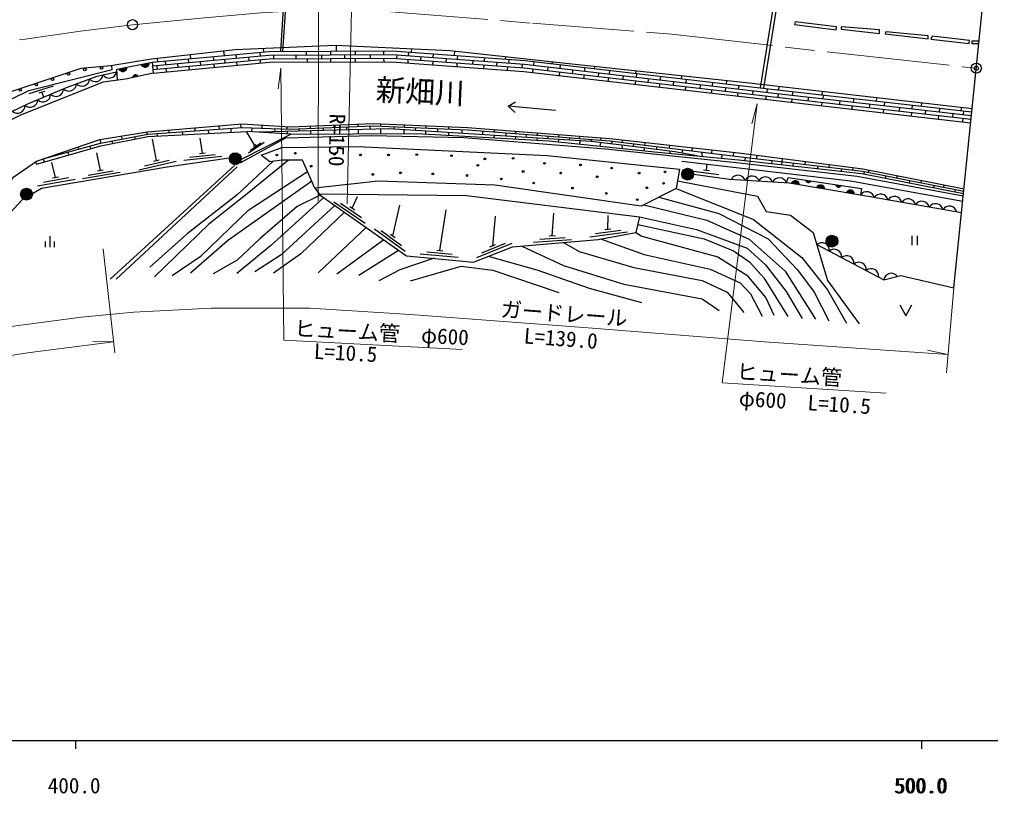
# Model space of a CAD drawing. Units: millimetres at full size, sheet at 1:1000; details may follow other scales. Extents: x 40000 to 680000, y 20000 to 380000.
# Drawn here: x 461379 to 576152, y 198715 to 290260 of the extents above; entities that cross this region are included whole.
import ezdxf
from ezdxf.enums import TextEntityAlignment as Align

# ---------------------------------------------------------------- set-up
doc = ezdxf.new("R2010")
doc.units = ezdxf.units.MM
doc.header["$LTSCALE"] = 1000
doc.header["$PDMODE"] = 32
doc.header["$PDSIZE"] = 500
doc.linetypes.add('CHAIN', pattern=[18.5, 12, -1.5, 3.5, -1.5])
for name, color, linetype, lineweight in [('M-BGD', 7, 'Continuous', 25), ('M-BMK', 2, 'CHAIN', 13), ('M-BMK-OTRS', 5, 'Continuous', 25), ('M-BMK-SRVR', 3, 'Continuous', 25), ('M-STR-HTXT', 7, 'Continuous', 13), ('M-TTL-BAND', 7, 'Continuous', 25)]:
    doc.layers.add(name, color=color, linetype=linetype, lineweight=lineweight)
doc.layers.add('M-BMK-HTXT', color=7, linetype='Continuous')
doc.layers.add('M-OTRS', color=6, linetype='Continuous')
doc.styles.add('ＭＳ ゴシック', font='')
doc.styles.get('ＭＳ ゴシック').set_extended_font_data('MS Gothic')

msp = doc.modelspace()

# ---------------------------------------------------------------- hatches: boundary and pattern name
at = {"layer": 'M-BGD'}
for points in [[(475761, 284932), (476734, 285123, -0.82183)], [(473118, 284413), (474090, 284604, -0.82183)], [(475390, 283518), (474778, 283385, -0.84072)], [(486189, 273782, 1), (487589, 273782, 1)], [(539652, 271959, 1), (541052, 271959, 1)], [(553580, 270688), (552603, 270853, -0.82183)], [(554303, 271273), (554922, 271180, -0.84072)], [(461516, 269595, 1), (462916, 269595, 1)], [(556555, 270185), (555578, 270350, -0.82183)], [(557858, 270737), (558476, 270644, -0.84072)], [(560075, 269591), (559098, 269756, -0.82183)], [(556704, 264041, 1), (558104, 264041, 1)]]:
    msp.add_hatch(color=256, dxfattribs=at).paths.add_polyline_path(points)

# ---------------------------------------------------------------- linework, layer by layer
for p, q in [((492897, 296736), (492231, 286480)), ((493129, 296736), (492482, 286481)), ((550559, 292515), (548935, 282169)), ((550972, 292460), (549298, 282127)), ((498797, 287175), (498800, 286509)), ((481558, 286072), (481600, 285612)), ((484279, 285862), (484318, 285435)), ((485512, 286510), (485561, 285981)), ((486937, 286109), (486977, 285683)), ((488470, 285822), (488509, 285395)), ((489777, 286373), (489816, 285947)), ((490170, 286805), (490206, 286413)), ((491397, 286048), (491399, 285619)), ((494053, 286059), (494055, 285631)), ((495280, 286493), (495282, 286065)), ((497081, 286073), (497083, 285645)), ((498146, 286506), (498149, 286078)), ((499781, 286085), (499783, 285657)), ((501064, 286519), (501066, 286091)), ((502832, 286099), (502834, 285670)), ((504421, 286534), (504423, 286106)), ((505989, 286069), (505958, 285642)), ((507364, 286397), (507332, 285970)), ((507709, 286767), (507680, 286374)), ((508813, 285861), (508781, 285434)), ((510287, 286182), (510255, 285755)), ((512794, 286498), (512746, 286051)), ((513154, 285971), (513123, 285543)), ((518823, 285836), (518802, 285555)), ((477081, 285192), (477200, 283912)), ((477618, 284811), (477658, 284385)), ((477652, 285639), (477689, 285248)), ((478617, 285335), (478657, 284908)), ((480059, 285039), (480099, 284612)), ((481318, 285586), (481358, 285159)), ((481397, 284733), (481437, 284306)), ((482742, 285288), (482782, 284862)), ((484358, 285009), (484398, 284582)), ((485601, 285554), (485641, 285128)), ((487017, 285256), (487056, 284829)), ((489856, 285520), (489789, 285084)), ((495367, 285637), (495369, 285209)), ((498152, 285649), (498156, 285221)), ((501068, 285662), (501070, 285234)), ((504425, 285677), (504427, 285249)), ((507301, 285543), (507270, 285115)), ((510224, 285327), (510192, 284900)), ((511817, 285640), (511785, 285212)), ((513091, 285116), (513060, 284689)), ((514962, 285408), (514930, 284981)), ((516269, 284882), (516238, 284455)), ((516332, 285737), (516301, 285309)), ((517805, 285199), (517773, 284771)), ((519069, 284676), (519038, 284249)), ((519201, 285525), (519170, 285098)), ((520799, 284978), (520767, 284551)), ((522163, 285263), (522114, 284837)), ((523818, 284640), (523769, 284215)), ((524324, 285233), (524299, 285016)), ((525300, 284900), (525250, 284475)), ((529326, 284688), (529297, 284438)), ((478697, 284481), (478736, 284055)), ((522064, 284412), (522015, 283986)), ((525201, 284049), (525152, 283624)), ((526771, 284299), (526722, 283873)), ((528111, 283713), (528062, 283287)), ((528162, 284569), (528160, 284138)), ((529818, 283947), (529769, 283521)), ((531126, 284227), (531076, 283801)), ((532722, 283611), (532673, 283186)), ((534217, 284158), (534184, 283873)), ((534303, 283860), (534250, 283435)), ((537146, 283531), (537096, 283106)), ((539641, 283570), (539604, 283247)), ((465360, 282374), (462505, 281453)), ((531027, 283376), (530928, 282956)), ((534198, 283009), (534148, 282584)), ((535710, 283266), (535661, 282840)), ((537047, 282680), (536998, 282255)), ((538697, 282921), (538648, 282495)), ((540187, 283180), (540138, 282754)), ((541855, 282556), (541806, 282130)), ((543289, 282821), (543240, 282396)), ((544930, 282996), (544888, 282636)), ((546385, 282464), (546335, 282038)), ((464358, 281735), (463691, 281521)), ((464025, 281628), (464210, 281051)), ((540089, 282329), (540040, 281903)), ((543191, 281970), (543142, 281545)), ((544839, 282211), (544790, 281785)), ((546286, 281612), (546237, 281187)), ((548072, 281837), (548023, 281412)), ((549645, 281224), (549569, 280802)), ((549743, 282075), (549694, 281650)), ((551057, 281494), (551009, 281068)), ((551150, 282301), (551029, 281928)), ((552766, 281731), (552717, 281305)), ((556254, 281717), (556211, 281340)), ((556375, 281321), (556327, 280896)), ((552669, 280880), (552621, 280454)), ((554616, 281090), (554568, 280664)), ((556204, 280478), (556156, 280053)), ((558338, 280667), (558289, 280242)), ((559787, 280072), (559739, 279646)), ((559977, 280912), (559929, 280487)), ((561867, 280267), (561818, 279841)), ((562671, 280983), (562629, 280611)), ((563606, 280500), (563557, 280075)), ((566903, 280126), (566855, 279700)), ((567979, 280376), (567937, 280008)), ((563509, 279649), (563461, 279223)), ((565383, 279867), (565335, 279442)), ((566806, 279275), (566758, 278849)), ((568457, 279518), (568419, 279091)), ((570013, 278910), (569964, 278485)), ((570109, 279762), (570061, 279336)), ((571696, 279150), (571648, 278725)), ((572698, 279837), (572656, 279473)), ((572964, 279438), (572916, 279012)), ((487505, 277882), (487534, 277469)), ((490026, 277763), (490014, 277403)), ((498585, 277493), (498574, 277768)), ((501389, 277779), (501396, 277601)), ((504047, 277911), (504035, 277635)), ((506841, 277792), (506830, 277516)), ((572867, 278586), (572819, 278161)), ((476399, 276963), (476451, 276690)), ((477631, 276783), (477646, 276486)), ((479023, 277187), (479044, 276881)), ((480620, 276990), (480637, 276633)), ((482100, 277439), (482099, 277092)), ((483694, 277203), (483715, 276785)), ((484962, 277674), (484989, 277293)), ((486345, 277387), (486368, 276915)), ((489206, 275360), (488221, 277006)), ((493444, 276689), (488275, 277009)), ((488828, 277442), (488799, 276977)), ((491540, 277354), (491550, 276968)), ((493007, 277005), (492990, 276717)), ((493009, 277591), (493000, 277306)), ((494448, 277334), (494456, 277043)), ((495745, 277660), (495755, 277384)), ((495763, 277076), (495766, 276703)), ((497272, 277443), (497280, 277115)), ((498609, 276720), (498598, 277149)), ((500044, 277549), (500053, 277186)), ((501406, 277221), (501409, 276737)), ((502803, 277654), (502813, 277257)), ((504044, 277289), (504047, 276753)), ((505658, 277566), (505640, 277277)), ((506810, 277203), (506813, 276770)), ((508188, 277458), (508166, 277118)), ((509385, 277041), (509368, 276723)), ((509420, 277682), (509408, 277407)), ((510805, 277347), (510780, 276953)), ((512096, 276870), (512079, 276572)), ((512095, 277568), (512084, 277293)), ((513679, 277225), (513651, 276773)), ((516116, 277060), (516088, 276619)), ((517518, 277229), (517497, 276954)), ((518858, 276850), (518880, 276443)), ((520042, 277036), (520021, 276761)), ((521277, 276665), (521254, 276294)), ((522592, 276841), (522570, 276566)), ((525112, 276648), (525091, 276374)), ((470881, 276047), (470991, 275646)), ((472307, 275896), (472368, 275590)), ((473413, 276467), (473479, 276121)), ((474966, 276406), (475023, 276122)), ((477560, 273565), (477095, 276081)), ((482997, 274434), (482756, 276231)), ((488445, 274479), (490304, 275746)), ((488670, 274814), (489910, 275658)), ((489061, 275262), (489350, 275459)), ((517471, 276532), (517456, 276272)), ((519997, 276373), (519983, 276132)), ((522548, 276213), (522536, 275990)), ((523824, 276471), (523803, 276134)), ((525071, 276054), (525044, 275796)), ((526374, 276275), (526355, 275973)), ((527557, 276461), (527536, 276187)), ((527609, 275894), (527571, 275531)), ((528941, 276079), (528956, 275809)), ((530035, 275682), (529992, 275277)), ((530092, 276268), (530071, 275993)), ((531403, 275879), (531362, 275526)), ((532643, 276019), (532607, 275730)), ((533938, 275566), (533898, 275228)), ((535272, 275723), (535233, 275406)), ((467095, 274581), (467188, 274237)), ((468279, 275168), (468346, 274923)), ((469686, 275289), (469776, 274970)), ((470946, 272407), (470536, 274474)), ((482649, 274396), (483345, 274471)), ((532566, 275384), (532602, 275003)), ((535196, 275069), (535161, 274735)), ((536693, 275226), (536650, 274885)), ((538220, 275390), (538177, 275043)), ((538252, 274682), (538228, 274427)), ((539729, 274851), (539656, 274457)), ((540879, 275091), (540833, 274715)), ((541993, 274572), (542054, 274064)), ((543221, 274827), (543171, 274426)), ((545774, 274539), (545721, 274111)), ((463387, 273161), (463298, 273455)), ((464199, 273790), (464303, 273421)), ((465635, 271575), (465206, 273349)), ((475500, 272479), (479887, 273480)), ((476165, 272939), (479089, 273606)), ((477219, 273487), (477901, 273643)), ((480824, 273597), (485298, 274078)), ((481538, 273975), (484521, 274296)), ((542574, 272425), (542673, 273169)), ((544403, 274274), (544362, 273845)), ((547158, 273939), (547117, 273573)), ((548539, 274193), (548491, 273783)), ((550303, 273570), (550265, 273224)), ((551476, 273432), (551439, 273095)), ((551520, 273810), (551476, 273432)), ((552815, 273275), (552778, 272946)), ((554255, 273458), (554214, 273111)), ((468833, 271429), (473266, 272204)), ((469520, 271854), (472475, 272370)), ((470601, 272347), (471291, 272468)), ((486800, 272995), (472097, 259551)), ((487130, 272837), (472808, 259534)), ((541048, 272325), (544022, 271931)), ((542227, 272471), (542921, 272379)), ((555725, 272933), (555691, 272624)), ((557071, 273097), (557033, 272780)), ((558516, 272606), (558484, 272315)), ((559875, 272737), (559841, 272450)), ((561224, 272270), (561171, 271999)), ((561747, 272447), (561694, 272177)), ((463528, 270583), (467956, 271387)), ((464213, 271012), (467164, 271548)), ((465290, 271513), (465979, 271638)), ((545280, 271348), (541040, 271910)), ((552334, 270898), (545280, 271348)), ((560776, 269473), (552334, 270898)), ((563755, 271769), (563702, 271499)), ((565089, 271505), (565143, 271776)), ((566588, 271209), (566534, 270938)), ((567932, 270943), (567985, 271213)), ((569472, 270638), (569419, 270368)), ((570622, 270411), (570676, 270681)), ((571985, 270141), (571932, 269871)), ((498517, 268703), (502239, 266174)), ((500716, 267935), (501324, 269339)), ((572727, 267387), (560776, 269473)), ((499306, 268530), (501788, 266844)), ((500426, 268132), (501005, 267738)), ((505515, 264662), (506348, 268277)), ((511051, 262939), (511801, 267753)), ((517316, 263500), (517662, 267001)), ((524345, 264681), (524555, 267362)), ((530928, 265449), (530954, 267079)), ((496670, 260278), (502363, 265673)), ((503347, 265510), (506974, 262847)), ((504129, 265308), (506547, 263533)), ((528773, 264567), (533236, 265141)), ((529479, 264960), (532454, 265343)), ((530581, 265404), (531275, 265494)), ((464466, 263315), (464466, 264012)), ((464999, 263315), (464999, 264643)), ((465532, 263315), (465532, 264012)), ((504449, 264211), (498872, 260142)), ((505233, 264869), (505798, 264455)), ((522142, 263926), (526631, 264238)), ((522869, 264277), (525862, 264485)), ((523995, 264656), (524694, 264705)), ((566826, 264677), (566826, 263559)), ((567492, 264677), (567492, 263559)), ((501496, 260035), (506189, 262991)), ((510702, 262968), (511399, 262910)), ((515456, 262100), (519627, 263787)), ((516038, 262659), (518819, 263784)), ((516992, 263369), (517641, 263631)), ((508759, 262527), (513243, 262156)), ((509531, 262764), (512521, 262517)), ((565559, 259980), (571827, 258539))]:
    msp.add_line(p, q, dxfattribs=at)
for points in [[(553045, 289962), (552978, 289659), (557903, 289021), (557936, 289391)], [(558508, 289391), (558508, 289105), (563012, 288601), (563029, 289021)], [(563781, 288787), (563686, 288572), (568786, 287980), (568786, 288317)], [(569256, 288282), (569101, 287928), (573635, 287429), (573661, 287782)], [(539393, 272566), (538987, 270267), (534873, 268185), (517571, 270672), (503770, 271132), (496279, 270320), (494837, 273631), (492391, 273603), (490958, 273415), (489931, 274223), (492374, 275119), (501345, 275250), (523760, 274186)]]:
    msp.add_lwpolyline(points, close=True, dxfattribs=at)
for points in [[(573978, 279690), (547609, 282706), (525969, 285052), (512229, 286560), (498686, 287180), (486866, 286660), (476997, 285567)], [(574758, 287357), (573969, 287365), (573980, 287710), (574795, 287720)], [(477081, 285192), (490852, 286474), (505441, 286539), (521103, 285385), (550271, 282014), (573941, 279327)], [(477121, 284765), (490873, 286045), (505426, 286110), (521063, 284959), (550223, 281589), (573893, 278901)], [(476997, 285567), (472183, 284774), (468645, 284452), (458783, 281185), (447922, 275289), (442616, 273387), (438891, 273227), (430405, 265699), (430687, 265426), (439459, 273251)], [(438577, 272464), (445924, 273745), (462489, 281869), (472341, 284324), (472299, 284784)], [(472982, 283072), (472906, 284372), (477081, 285192)], [(477161, 284338), (490894, 285617), (505411, 285682), (521022, 284532), (550174, 281163), (573845, 278475)], [(477200, 283912), (490914, 285189), (505397, 285253), (520982, 284105), (550125, 280738), (573796, 278050)], [(477200, 283912), (473898, 283193), (471272, 282845), (461490, 278935), (458113, 277301), (457738, 278078), (462374, 280274), (466930, 282203), (470548, 283568), (472853, 284050)], [(524718, 279496), (519146, 280016), (519955, 279237), (519146, 280016), (520012, 280506)], [(463384, 273515), (470881, 276047), (476507, 276981), (487693, 277898), (493386, 277570), (503214, 277946), (514335, 277473), (531170, 276185), (546348, 274474), (561043, 272587), (573015, 270218)], [(463387, 273161), (470988, 275313), (476574, 276433), (488275, 277009)], [(464199, 273790), (470972, 275641), (476541, 276707), (487685, 277479), (493384, 277294), (503214, 277670), (514319, 277198), (531144, 275911), (546326, 274037), (560998, 272314), (572987, 269943)], [(487482, 273664), (493444, 276689), (508348, 276780), (523943, 275911), (536828, 274560), (546376, 273655), (560954, 272042), (572959, 269667)], [(541475, 274119), (538850, 274607), (534518, 275155), (528956, 275809), (505042, 277314), (489705, 276921)], [(487530, 273334), (492870, 276266), (503003, 276549), (513907, 276283), (530648, 274976), (546091, 273353), (560387, 271718), (572931, 269393)], [(431992, 266548), (444426, 262465), (451371, 263590), (456777, 265874), (456414, 267959), (459066, 269562), (460717, 271647), (463384, 273515)], [(432925, 265110), (434022, 260735), (436287, 261107), (440427, 260174), (451039, 259707), (455977, 262816), (461798, 269006), (463995, 270314), (478851, 272847), (486167, 273898)], [(491331, 273464), (487129, 269500), (481213, 264925), (476795, 260965)], [(493181, 273612), (488292, 269626), (483763, 266043), (477327, 259829)], [(539647, 273485), (559608, 271161), (572867, 268763)], [(479437, 259966), (482868, 262298), (488477, 267732), (495427, 272276)], [(495930, 271121), (485988, 264079), (481595, 260264)], [(539147, 271170), (548622, 269361), (549618, 267552), (552515, 267129), (555201, 265079), (556890, 259379), (560632, 254253)], [(552036, 270917), (552235, 271584), (560915, 270277), (560775, 269473)], [(496279, 270320), (496916, 269491), (507142, 262323), (515044, 261563), (519633, 263365), (529789, 264254), (534241, 265068)], [(538987, 270267), (548148, 266620), (553833, 262114), (556863, 258285), (559142, 254356)], [(496916, 269491), (494197, 268123), (489815, 264365), (487113, 261800), (484275, 260179)], [(497338, 269194), (491053, 263485), (487071, 260214)], [(496798, 269644), (514232, 269448), (534659, 266931), (534241, 265068)], [(536930, 269226), (544037, 267301), (549872, 264323), (553332, 260663), (555310, 258010), (557039, 254606)], [(498667, 268263), (492326, 262429), (489204, 260395)], [(499790, 267476), (494624, 262537), (491394, 260256)], [(535165, 268333), (542608, 266527), (547640, 264293), (551892, 260505), (555473, 254817)], [(534659, 266931), (541388, 265432), (547374, 263198), (549554, 261238), (551989, 258088), (553884, 254897)], [(534450, 265999), (542305, 264311), (545757, 262876), (547673, 261599), (549369, 259685), (552185, 255135)], [(530063, 264304), (535219, 262455), (543019, 260711), (546540, 259107), (547789, 257827), (549148, 255172)], [(534241, 265068), (534922, 264630), (543921, 262198), (547353, 260004), (549588, 257352), (550546, 255298)], [(520758, 263463), (525675, 261165), (532828, 258936), (542060, 257223), (544086, 255832)], [(525692, 263895), (527534, 262821), (533990, 260908), (542060, 259390), (545003, 258014), (546997, 255611)], [(555628, 263637), (563555, 259472), (565559, 259980)], [(510382, 262012), (506339, 260637), (503842, 259345)], [(516783, 262246), (522512, 260648), (528714, 258464), (534900, 256796)], [(507586, 259332), (513571, 261063), (517310, 260624), (525120, 257964)], [(565425, 256495), (566140, 255200), (566856, 256495)]]:
    msp.add_lwpolyline(points, dxfattribs=at)
for centre, radius in [((471091, 284524), 150), ((467181, 283809), 150), ((469100, 284343), 150), ((463384, 282551), 150), ((465283, 283180), 150), ((461486, 281922), 150), ((486889, 273782), 700), ((491810, 274221), 100), ((493993, 274437), 100), ((498618, 274308), 100), ((501686, 274243), 100), ((504993, 274243), 100), ((508343, 274264), 100), ((512432, 274156), 100), ((516387, 273768), 100), ((519719, 273832), 100), ((523436, 273249), 100), ((495851, 272904), 100), ((503156, 271932), 100), ((506419, 272126), 100), ((510228, 271997), 100), ((515544, 273012), 100), ((520908, 272277), 100), ((525342, 272082), 100), ((527698, 273054), 100), ((531372, 272687), 100), ((534613, 272082), 100), ((537667, 272235), 100), ((540352, 271959), 700), ((514269, 271802), 100), ((518336, 271392), 100), ((522161, 270916), 100), ((529664, 271650), 100), ((537516, 270874), 100), ((462216, 269595), 700), ((526747, 270311), 100), ((530745, 269685), 100), ((535521, 270354), 100), ((534397, 268951), 100), ((557404, 264041), 700)]:
    msp.add_circle(centre, radius, dxfattribs=at)
for centre, radius, start, end in [((476229, 285124), 505, 202.27892, 359.93711), ((470358, 283785), 886, 218.42441, 354.99255), ((471977, 284202), 886, 213.52989, 350.09803), ((473585, 284605), 505, 202.27892, 359.93711), ((475095, 283398), 318, 22.16438, 182.38212), ((467229, 282661), 886, 223.08822, 359.65636), ((468775, 283249), 886, 222.39898, 358.96713), ((464173, 281392), 886, 224.65653, 1.22468), ((465693, 282035), 886, 224.65653, 1.22468), ((461143, 280054), 886, 227.06177, 3.62992), ((462637, 280783), 906, 227.88379, 359.10836), ((546321, 270953), 886, 18.0661, 154.63425), ((547964, 270848), 886, 18.0661, 154.63425), ((549549, 270747), 886, 18.0661, 154.63425), ((551193, 270642), 886, 18.0661, 154.63425), ((553075, 270674), 505, 1.59091, 159.2491), ((554621, 271280), 318, 181.32243, 341.54017), ((556050, 270171), 505, 1.59091, 159.2491), ((558175, 270745), 318, 181.32243, 341.54017), ((559571, 269577), 505, 1.59091, 159.2491), ((561534, 269008), 886, 11.81264, 148.38078), ((563159, 268724), 886, 11.81264, 148.38078), ((564785, 268440), 886, 11.81264, 148.38078), ((566410, 268156), 886, 11.81264, 148.38078), ((568035, 267873), 886, 11.81264, 148.38078), ((569661, 267589), 886, 11.81264, 148.38078), ((571286, 267305), 886, 11.81264, 148.38078), ((556204, 262964), 886, 353.99551, 130.56366), ((557665, 262196), 886, 353.99551, 130.56366), ((559126, 261429), 886, 353.99551, 130.56366), ((560586, 260661), 886, 353.99551, 130.56366), ((562047, 259894), 886, 353.99551, 130.56366), ((564434, 259356), 886, 35.933, 172.50115)]:
    msp.add_arc(centre, radius, start, end, dxfattribs=at)
at = {"layer": 'M-BMK'}
msp.add_lwpolyline([(375691, 274084), (390822, 276499), (406266, 278912), (429808, 282732), (462052, 287940), (468591, 288869), (474752, 289637), (483240, 290457), (489910, 291043), (496712, 291415), (499243, 291412), (500636, 291393), (504795, 291201), (522019, 289813), (538471, 288518), (559344, 286143), (574466, 284485)], dxfattribs=at)
at = {"layer": 'M-BMK-OTRS'}
msp.add_line((571827, 258539), (577499, 314313), dxfattribs=at)
at = {"layer": 'M-BMK-SRVR'}
for centre in [(474752, 289637), (574466, 284485)]:
    msp.add_circle(centre, 600, dxfattribs=at)
at = {"layer": 'M-OTRS'}
msp.add_point((574466, 284485), dxfattribs=at)
at = {"layer": 'M-STR-HTXT'}
for p, q in [((496712, 291415), (496682, 268750)), ((500636, 291393), (500118, 268444)), ((492267, 284498), (491953, 282063)), ((548569, 280270), (547927, 277900)), ((472649, 250836), (471274, 263133)), ((571827, 258539), (570923, 248475)), ((472502, 252150), (470047, 252173)), ((571116, 250619), (568715, 251131))]:
    msp.add_line(p, q, dxfattribs=at)
for points in [[(513699, 251213), (492634, 252342), (492267, 284498)], [(563809, 246059), (544416, 247288), (548569, 280270)], [(441586, 250231), (448196, 251783), (458249, 253687), (468704, 255067), (474882, 255648), (484079, 256109), (495686, 256129), (507554, 255386), (528601, 253774), (549415, 252151), (571116, 250619)], [(411646, 240798), (423208, 243602), (431147, 245253), (441305, 247327), (451815, 249184), (462328, 250818), (472502, 252150)]]:
    msp.add_lwpolyline(points, dxfattribs=at)
at = {"layer": 'M-TTL-BAND'}
for p, q in [((40000, 205000), (579000, 205000)), ((468000, 205000), (468000, 204000)), ((568000, 205000), (568000, 204000))]:
    msp.add_line(p, q, dxfattribs=at)

# ---------------------------------------------------------------- texts
at = {"layer": 'M-BMK-HTXT', "style": 'ＭＳ ゴシック'}
msp.add_text('新畑川', height=2566, rotation=357.553, dxfattribs=at).set_placement((503410, 279904), align=Align.BOTTOM_LEFT)
at = {"layer": 'M-STR-HTXT', "style": 'ＭＳ ゴシック'}
for s, rotation, p in [('R=150', 268.709, (497514, 279138)), ('ガードレール', 355.621, (518166, 254573)), ('ヒューム管\u3000φ600', 356.934, (493797, 252279)), ('L=139.0', 355.621, (520900, 251407)), ('L=10.5', 356.934, (496120, 249581)), ('ヒューム管', 356.372, (546039, 247186)), ('φ600  L=10.5', 356.372, (546327, 244020))]:
    msp.add_text(s, height=1833, rotation=rotation, dxfattribs=at).set_placement(p, align=Align.BOTTOM_LEFT)
at = {"layer": 'M-TTL-BAND', "style": 'ＭＳ ゴシック'}
for s, p in [('400.0', (467844, 198195)), ('500.0', (567844, 198195)), ('500.0', (568000, 198195))]:
    msp.add_text(s, height=1833, dxfattribs=at).set_placement(p, align=Align.BOTTOM_CENTER)

doc.saveas('drawing.dxf')
